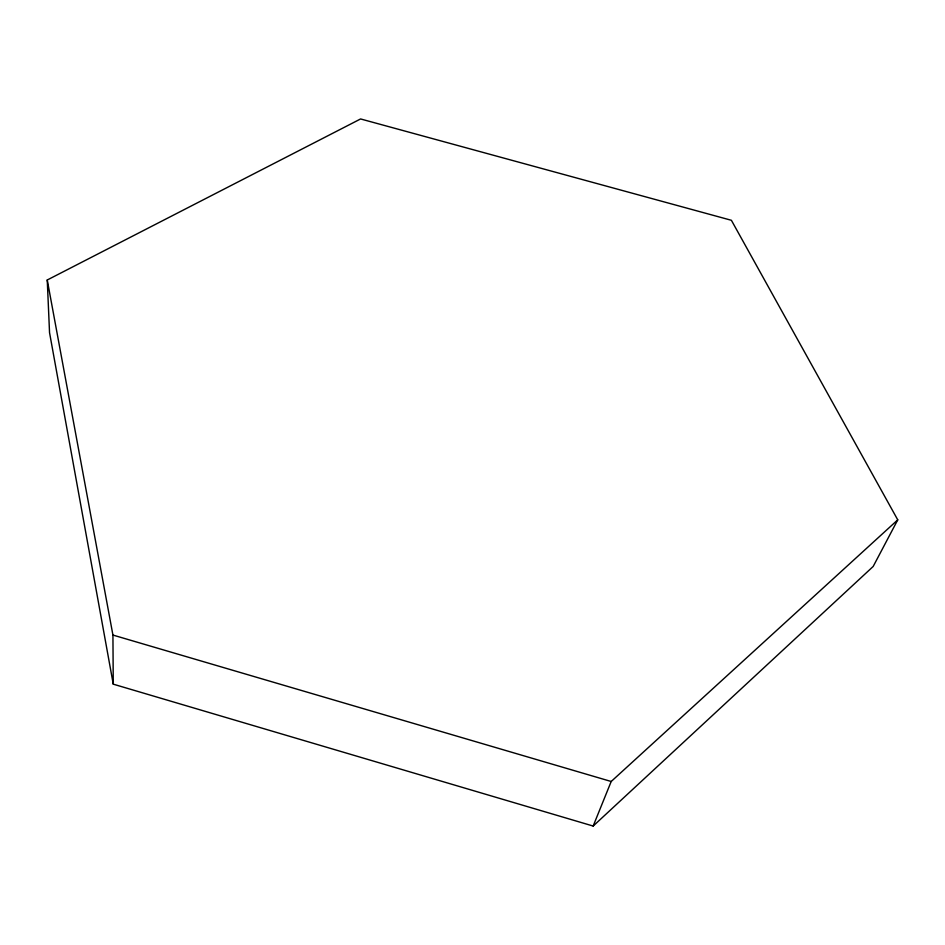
<?xml version="1.0" encoding="UTF-8"?>
<svg xmlns="http://www.w3.org/2000/svg" width="945" height="945" viewBox="0 0 945 945"><rect width="100%" height="100%" fill="white"/><g stroke="black" fill="none" stroke-linecap="round" stroke-linejoin="round"><path stroke-width="1.42" d="M593.165 826.048L611.191 781.491L897.75 519.856L731.395 220.291L360.588 118.952L47.25 279.992L49.542 332.664L113.258 684.168L593.165 826.048L873.168 566.468L897.75 519.856M47.25 279.992L112.927 635.064L611.191 781.491M112.927 635.064L113.258 684.168"/></g></svg>
